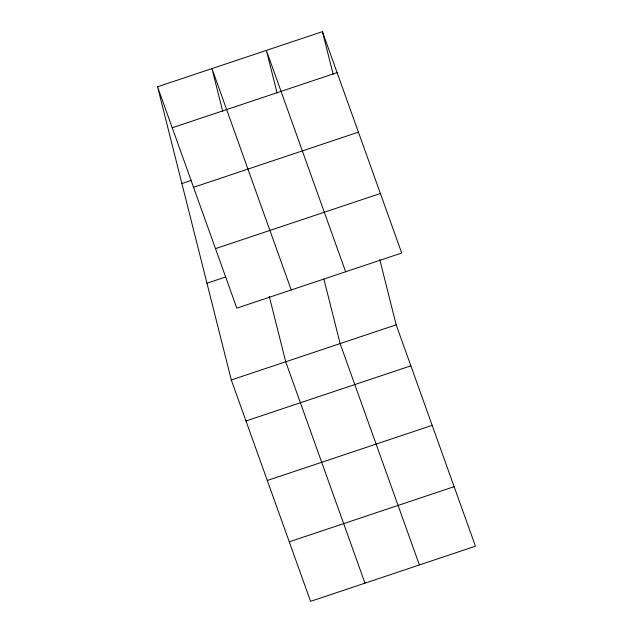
<?xml version="1.0" encoding="UTF-8"?>
<svg xmlns="http://www.w3.org/2000/svg" width="633" height="633" viewBox="0 0 633 633"><rect width="100%" height="100%" fill="white"/><g stroke="black" fill="none" stroke-linecap="round" stroke-linejoin="round"><path stroke-width="0.95" d="M157.554 86.784L322.426 31.65L401.694 253.018L236.813 308.16L157.554 86.784L231.306 379.982L310.574 601.35L475.446 546.216L396.187 324.84L379.721 259.388M172.231 127.771L337.104 72.637M181.893 183.538L191.119 180.452M193.54 187.297L358.413 132.162M215.505 248.627L380.378 193.492M206.967 283.228L225.411 277.056M231.306 379.982L396.187 324.84M245.984 420.961L410.857 365.827M267.3 480.487L432.173 425.352M289.257 541.824L454.13 486.682M345.634 271.771L266.374 50.395L277.112 93.083M419.386 564.96L340.127 343.584L323.898 279.09M291.227 289.961L211.96 68.593L222.697 111.273M364.98 583.151L285.72 361.783L269.254 296.331M322.426 31.65L333.164 74.338"/></g></svg>
